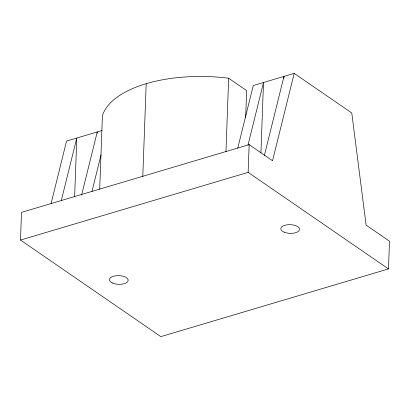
<?xml version="1.0" encoding="UTF-8"?>
<svg xmlns="http://www.w3.org/2000/svg" width="410" height="410" viewBox="0 0 410 410"><rect width="100%" height="100%" fill="white"/><g stroke="black" fill="none" stroke-linecap="round" stroke-linejoin="round"><path stroke-width="0.61" d="M20.5 240.07L21.515 212.359L249.152 144.643L272.542 160.735L294.195 73.364L351.775 112.981L366.109 225.116L389.5 241.208L388.485 268.919L160.848 336.636L20.5 240.07L248.132 172.354L388.485 268.919M74.63 196.867L76.788 138.037L61.28 200.623M97.206 133.229L97.252 131.953L81.59 195.16M99.707 189.328L102.403 115.789A105.472 48.867 2.1 0 1 228.662 78.228L246.651 90.61L245.667 117.465M142.788 176.423L146.191 83.701M225.961 151.767L228.662 78.228M248.132 172.354L249.152 144.643M260.924 152.833L263.502 82.492L247.994 145.078M283.894 78.325L283.961 76.409L264.306 155.723M51.05 203.667L66.558 141.081L102.064 130.518M91.973 191.496L101.034 154.934M237.759 148.123L253.272 85.536L294.195 73.364M284.161 232.173A9.389 4.351 2.1 0 0 299.418 230.015A9.389 4.351 2.1 0 0 286.949 224.829A9.389 4.351 2.1 0 0 284.161 232.173M112.796 283.151A9.389 4.351 2.1 0 0 128.053 280.999A9.389 4.351 2.1 0 0 115.579 275.807A9.389 4.351 2.1 0 0 112.796 283.151"/></g></svg>
